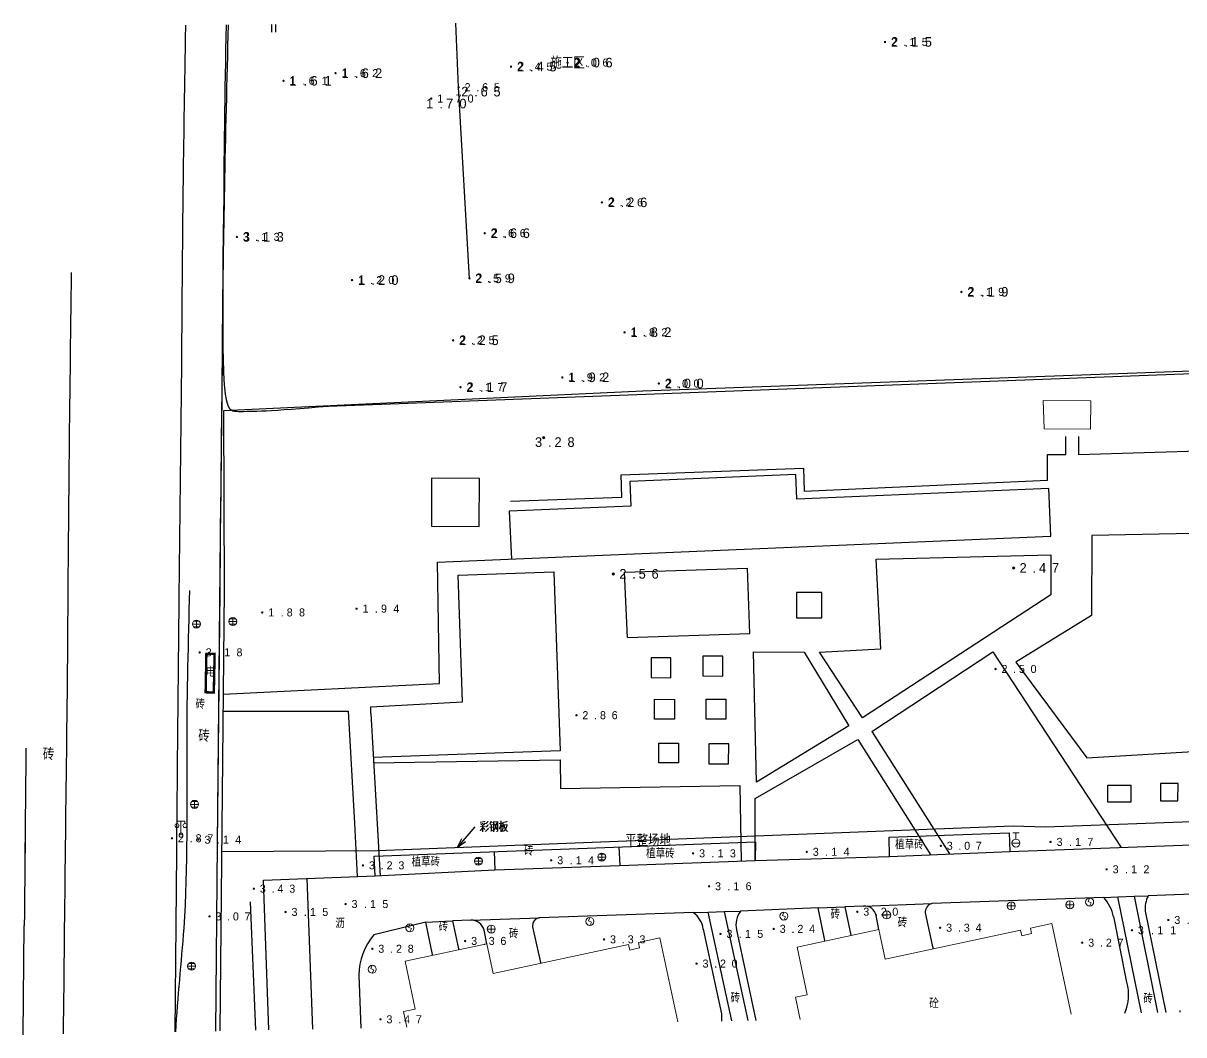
# Model space of a CAD drawing. Header units: metres. Extents: x 342272 to 345188, y 671156 to 672490.
# Drawn here: x 342272.3 to 342417.3, y 671459.1 to 671585.4 of the extents above; entities that cross this region are included whole.
import ezdxf
from ezdxf.enums import TextEntityAlignment as Align

# ---------------------------------------------------------------- set-up
doc = ezdxf.new("R2010")
doc.units = ezdxf.units.M
doc.header["$LTSCALE"] = 0.5
doc.header["$MEASUREMENT"] = 0
doc.layers.add('00-地形', color=251, linetype='Continuous')
doc.layers.add('00-现状标高', color=2, linetype='Continuous', lineweight=0, plot=False)
for name, color, linetype, lineweight in [('公共设施纪念物', 8, 'Continuous', 0), ('普通房屋', 8, 'Continuous', 0), ('通讯及其他管线设施', 252, 'Continuous', 0)]:
    doc.layers.add(name, color=color, linetype=linetype, lineweight=lineweight)
doc.styles.add('Style-MCS_Chinese1', font='MCS_Chinese1.shx', dxfattribs={"bigfont": 'MCS_Chinese1big.shx'})
doc.styles.add('正等线体2.0', font='MCS_Chinese1.shx', dxfattribs={"height": 2, "bigfont": 'MCS_Chinese1big.shx'})
doc.styles.add('正等线体2.4', font='MCS_Chinese1.shx', dxfattribs={"height": 2.4, "bigfont": 'MCS_Chinese1big.shx'})
doc.styles.add('细等线体2.5', font='MCS_Chinese1.shx', dxfattribs={"height": 2.5, "bigfont": 'MCS_Chinese1big.shx'})
doc.styles.add('细等线体3.0', font='MCS_Chinese1.shx', dxfattribs={"height": 3, "bigfont": 'MCS_Chinese1big.shx'})

# ---------------------------------------------------------------- blocks, each defined once
blk = doc.blocks.new('155210')
at = {"layer": '公共设施纪念物', "linetype": 'Continuous', "lineweight": 0}
for p, q in [((-1, 2.9), (-1, 3.5)), ((-1, 3.5), (1, 3.5)), ((0, 0.5), (0, 3.5)), ((1, 3.5), (1, 2.9))]:
    blk.add_line(p, q, dxfattribs=at)
for centre in [(-1, 2.4), (1, 2.4), (0, 0)]:
    blk.add_circle(centre, 0.5, dxfattribs=at)
blk = doc.blocks.new('174201_1')
at = {"layer": '通讯及其他管线设施', "linetype": 'Continuous', "lineweight": 0}
for p, q in [((-1, 0), (1, 0)), ((-0.7, 0.7), (0.7, 0.7)), ((0, -1), (0, 1)), ((-0.7, -0.7), (0.7, -0.7))]:
    blk.add_line(p, q, dxfattribs=at)
blk.add_circle((0, 0), 1, dxfattribs=at)
blk = doc.blocks.new('175200_1')
at = {"layer": '通讯及其他管线设施', "linetype": 'Continuous', "lineweight": 0}
for p, q in [((-1, 0), (1, 0)), ((-0.8, 2.6), (0.8, 2.6)), ((0, 1), (0, 2.6))]:
    blk.add_line(p, q, dxfattribs=at)
blk.add_circle((0, 0), 1, dxfattribs=at)
blk = doc.blocks.new('174700_1')
at = {"layer": '通讯及其他管线设施', "linetype": 'Continuous', "lineweight": 0}
for p, q in [((0, 1), (-0.38, 0.18)), ((-0.38, 0.18), (0.38, -0.18)), ((0, -1), (0.38, -0.18))]:
    blk.add_line(p, q, dxfattribs=at)
blk.add_circle((0, 0), 1, dxfattribs=at)
blk = doc.blocks.new('174200_1')
at = {"layer": '通讯及其他管线设施', "linetype": 'Continuous', "lineweight": 0}
for p, q in [((-1, 0), (1, 0)), ((0, 1), (0, -1))]:
    blk.add_line(p, q, dxfattribs=at)
blk.add_circle((0, 0), 1, dxfattribs=at)
blk = doc.blocks.new('213400_3')
at = {"layer": '00-现状标高', "linetype": 'Continuous', "lineweight": 0}
h = blk.add_hatch(color=256, dxfattribs=at)
edge = h.paths.add_edge_path()
edge.add_arc((0, 0), 0.3, 0, 360)
blk = doc.blocks.new('213400_1')
at = {"layer": '00-现状标高', "linetype": 'Continuous', "lineweight": 0}
h = blk.add_hatch(color=256, dxfattribs=at)
edge = h.paths.add_edge_path()
edge.add_arc((0, 0), 0.3, 0, 360)
blk.add_circle((0, 0), 0.3, dxfattribs=at)

msp = doc.modelspace()

# ---------------------------------------------------------------- linework, layer by layer
at = {"layer": '00-地形', "lineweight": -3}
for p, q in [((342303.38, 671584.32), (342303.38, 671585.28)), ((342303.88, 671584.32), (342303.88, 671585.28)), ((342326.72, 671577.45), (342326.36, 671585.45)), ((342328.07, 671553.57), (342326.72, 671577.45)), ((342310.48, 671537.62), (342571.56, 671547.5)), ((342528.02, 671545.98), (342349.73, 671539.48)), ((342349.73, 671539.48), (342297.37, 671537.03)), ((342297.37, 671537.03), (342297.45, 671514.58)), ((342402.58, 671531.55), (342402.58, 671533.81)), ((342402.58, 671533.81), (342402.58, 671533.81)), ((342404.17, 671531.55), (342483.31, 671534.05)), ((342404.18, 671533.81), (342404.17, 671531.55)), ((342400.31, 671528.35), (342400.31, 671531.56)), ((342400.31, 671531.56), (342402.58, 671531.55)), ((342347.03, 671529.04), (342369.8, 671529.87)), ((342347.13, 671526.24), (342347.03, 671529.04)), ((342368.85, 671529.07), (342348.11, 671528.19)), ((342368.98, 671525.97), (342368.85, 671529.07)), ((342369.8, 671529.87), (342369.91, 671526.97)), ((342323.33, 671528.6), (342323.32, 671522.6)), ((342329.32, 671528.58), (342323.33, 671528.6)), ((342329.31, 671522.59), (342329.32, 671528.58)), ((342348.11, 671528.19), (342348.24, 671525.13)), ((342369.91, 671526.97), (342400.31, 671528.35)), ((342333.2, 671525.73), (342347.13, 671526.24)), ((342400.48, 671527.31), (342368.98, 671525.97)), ((342400.73, 671521.35), (342400.48, 671527.31)), ((342296.62, 671482.92), (342297.03, 671525.75)), ((342296.93, 671514.58), (342297.03, 671525.75)), ((342348.24, 671525.13), (342333.05, 671524.49)), ((342333.05, 671524.49), (342333.31, 671518.5)), ((342323.32, 671522.6), (342329.31, 671522.59)), ((342422.67, 671521.77), (342405.82, 671521.46)), ((342324.1, 671518.1), (342400.73, 671521.35)), ((342405.82, 671521.46), (342405.8, 671511.45)), ((342378.89, 671518.49), (342400.73, 671519.04)), ((342400.73, 671519.04), (342400.73, 671514.03)), ((342324.34, 671502.94), (342324.1, 671518.1)), ((342347.43, 671516.88), (342362.83, 671517.38)), ((342363.1, 671509.22), (342362.83, 671517.38)), ((342379.46, 671507.28), (342378.89, 671518.49)), ((342326.65, 671516.49), (342338.61, 671516.91)), ((342327.21, 671500.68), (342326.65, 671516.49)), ((342338.61, 671516.91), (342339.41, 671494.56)), ((342347.82, 671508.72), (342347.43, 671516.88)), ((342296.62, 671482.92), (342296.93, 671514.58)), ((342297.45, 671514.58), (342296.9, 671459.55)), ((342368.95, 671514.33), (342368.94, 671511.18)), ((342372.1, 671514.32), (342368.95, 671514.33)), ((342372.09, 671511.17), (342372.1, 671514.32)), ((342400.73, 671514.03), (342377.18, 671498.67)), ((342368.94, 671511.18), (342372.09, 671511.17)), ((342405.8, 671511.45), (342396.35, 671505.62)), ((342347.82, 671508.72), (342363.1, 671509.22)), ((342371.82, 671506.89), (342379.46, 671507.28)), ((342350.77, 671506.17), (342350.76, 671503.69)), ((342353.25, 671506.17), (342350.77, 671506.17)), ((342353.25, 671503.68), (342353.25, 671506.17)), ((342357.25, 671506.38), (342357.24, 671503.9)), ((342359.73, 671506.38), (342357.25, 671506.38)), ((342359.73, 671503.89), (342359.73, 671506.38)), ((342363.57, 671506.9), (342369.88, 671506.89)), ((342363.94, 671490.63), (342363.57, 671506.9)), ((342369.88, 671506.89), (342375.49, 671497.65)), ((342377.18, 671498.67), (342371.82, 671506.89)), ((342378.33, 671496.98), (342393.48, 671506.9)), ((342393.48, 671506.9), (342409.48, 671482.45)), ((342396.35, 671505.62), (342405.21, 671493.68)), ((342297.32, 671501.61), (342324.34, 671502.94)), ((342350.76, 671503.69), (342353.25, 671503.68)), ((342353.25, 671503.68), (342353.25, 671503.68)), ((342357.24, 671503.9), (342359.73, 671503.89)), ((342315.76, 671499.19), (342315.77, 671500.03)), ((342315.77, 671500.03), (342327.21, 671500.68)), ((342351.2, 671500.98), (342353.69, 671500.97)), ((342351.2, 671498.49), (342351.2, 671500.98)), ((342353.69, 671500.97), (342353.68, 671498.49)), ((342357.63, 671501.01), (342360.12, 671501.01)), ((342357.63, 671498.52), (342357.63, 671501.01)), ((342360.12, 671501.01), (342360.12, 671498.52)), ((342297.28, 671499.52), (342312.94, 671499.5)), ((342312.94, 671499.5), (342313.7, 671485.52)), ((342315.76, 671499.19), (342316.93, 671478.9)), ((342353.68, 671498.49), (342351.2, 671498.49)), ((342360.12, 671498.52), (342357.63, 671498.52)), ((342375.49, 671497.65), (342363.94, 671490.63)), ((342363.79, 671488.57), (342376.58, 671495.96)), ((342376.58, 671495.96), (342385.71, 671481.52)), ((342378.33, 671496.98), (342388.06, 671481.66)), ((342339.41, 671494.56), (342316.03, 671493.72)), ((342351.72, 671495.52), (342354.21, 671495.51)), ((342351.72, 671493.03), (342351.72, 671495.52)), ((342354.21, 671495.51), (342354.21, 671493.03)), ((342357.98, 671495.42), (342357.98, 671492.93)), ((342360.47, 671495.41), (342357.98, 671495.42)), ((342360.46, 671492.93), (342360.47, 671495.41)), ((342405.21, 671493.68), (342434.64, 671495.43)), ((342405.21, 671493.68), (342432.45, 671495.29)), ((342316.11, 671493.04), (342339.41, 671493.44)), ((342339.41, 671493.44), (342339.47, 671489.85)), ((342354.21, 671493.03), (342351.72, 671493.03)), ((342357.98, 671492.93), (342360.46, 671492.93)), ((342339.47, 671489.85), (342361.86, 671490.23)), ((342361.86, 671490.23), (342362.02, 671480.76)), ((342407.81, 671490.25), (342410.69, 671490.25)), ((342407.85, 671488.12), (342407.81, 671490.25)), ((342410.69, 671490.25), (342410.69, 671488.12)), ((342414.42, 671490.46), (342414.42, 671488.29)), ((342416.6, 671490.46), (342414.42, 671490.46)), ((342416.59, 671488.29), (342416.6, 671490.46)), ((342363.78, 671480.86), (342363.79, 671488.57)), ((342475.74, 671487.71), (342400.04, 671485.01)), ((342410.69, 671488.12), (342407.85, 671488.12)), ((342414.42, 671488.29), (342416.59, 671488.29)), ((342313.7, 671485.52), (342314.06, 671478.86)), ((342395.99, 671485.12), (342316.59, 671482.05)), ((342326.55, 671482.44), (342328.78, 671485.03)), ((342380.51, 671483.76), (342395.52, 671484.32)), ((342395.52, 671484.32), (342395.57, 671481.98)), ((342395.57, 671481.98), (342454.81, 671484.14)), ((342400.04, 671485.01), (342395.99, 671485.12)), ((342296.39, 671459.54), (342296.62, 671482.92)), ((342316.19, 671481.39), (342363.82, 671483.17)), ((342326.55, 671482.44), (342327.13, 671483.59)), ((342327.6, 671483.18), (342326.55, 671482.44)), ((342346.76, 671482.54), (342346.85, 671480.24)), ((342363.82, 671483.17), (342363.78, 671480.86)), ((342380.55, 671481.34), (342380.51, 671483.76)), ((342291.47, 671481.82), (342291.25, 671459.44)), ((342316.59, 671482.05), (342297.12, 671481.94)), ((342316.31, 671478.94), (342316.19, 671481.39)), ((342331.18, 671481.95), (342331.26, 671479.67)), ((342363.78, 671480.86), (342380.55, 671481.34)), ((342380.55, 671481.34), (342395.57, 671481.98)), ((342316.31, 671478.94), (342331.26, 671479.67)), ((342331.26, 671479.67), (342346.85, 671480.24)), ((342346.85, 671480.24), (342363.78, 671480.86)), ((342302.33, 671478.37), (342316.31, 671478.94)), ((342303.02, 671459.67), (342302.33, 671478.37)), ((342308.51, 671459.78), (342307.81, 671478.6)), ((342301.4, 671459.64), (342300.72, 671475.66)), ((342377.3, 671475.14), (342385.83, 671475.46)), ((342407.35, 671476.24), (342385.83, 671475.46)), ((342407.35, 671476.24), (342409.09, 671476.29)), ((342409.09, 671476.29), (342411.1, 671476.37)), ((342412.02, 671461.8), (342409.09, 671476.29)), ((342411.1, 671476.37), (342412.87, 671476.41)), ((342411.1, 671476.37), (342414.04, 671461.84)), ((342420.58, 671476.72), (342412.87, 671476.41)), ((342356.05, 671474.35), (342336.83, 671473.69)), ((342356.05, 671474.35), (342357.88, 671474.4)), ((342357.88, 671474.4), (342359.91, 671474.47)), ((342360.85, 671460.8), (342357.88, 671474.4)), ((342359.91, 671474.47), (342361.95, 671474.53)), ((342359.91, 671474.47), (342362.87, 671460.84)), ((342371.64, 671474.92), (342361.95, 671474.53)), ((342371.64, 671474.92), (342374.98, 671475.05)), ((342372.47, 671470.86), (342371.64, 671474.92)), ((342377.3, 671475.14), (342374.98, 671475.05)), ((342374.98, 671475.05), (342375.72, 671471.51)), ((342379.21, 671472.22), (342378.89, 671473.96)), ((342385.03, 671474.29), (342385.9, 671470.27)), ((342410.2, 671465.64), (342408.56, 671473.83)), ((342412.49, 671474.5), (342415.07, 671461.86)), ((342272.33, 671459.07), (342272.46, 671472.74)), ((342322.61, 671473.16), (342316.14, 671471.54)), ((342322.61, 671473.16), (342325.98, 671473.3)), ((342323.45, 671469.1), (342322.61, 671473.16)), ((342328.23, 671473.4), (342325.98, 671473.3)), ((342325.98, 671473.3), (342326.69, 671469.79)), ((342328.23, 671473.4), (342336.83, 671473.69)), ((342335.97, 671472.54), (342336.96, 671468.09)), ((342330.25, 671470.43), (342329.91, 671472.13)), ((342359.6, 671461.69), (342357.3, 671472.27)), ((342361.46, 671472.17), (342363.86, 671460.86)), ((342375.72, 671471.51), (342375.73, 671471.47)), ((342326.69, 671469.79), (342326.72, 671469.68)), ((342372.49, 671470.78), (342372.47, 671470.86)), ((342385.9, 671470.27), (342386, 671469.79)), ((342323.47, 671468.98), (342323.45, 671469.1)), ((342336.96, 671468.09), (342336.98, 671467.99)), ((342314.25, 671466.53), (342314.5, 671459.89)), ((342416.86, 671461.89), (342416.86, 671462.12))]:
    msp.add_line(p, q, dxfattribs=at)
for centre, radius, start, end in [((343364.74, 671566.04), 1072.31, 178.97644, 179.213), ((343609.8, 671555.49), 1312.45, 178.70146, 179.78966), ((343609.79, 671555.49), 1312.44, 178.70146, 179.78967), ((345252.98, 671528.96), 2960.91, 178.99748, 179.71166), ((329935.2, 671659.09), 12362.56, 359.381975, 359.542167), ((329939.15, 671659.06), 12358.6, 359.381949, 359.542192), ((347741.32, 671475.73), 5463.55, 179.17602, 179.681), ((364081.46, 671284.13), 21790.89, 179.317056, 179.394032), ((364079.21, 671284.17), 21788.64, 179.394066, 179.480242), ((370196.55, 671163.92), 27920.79, 179.29769, 179.394108), ((393827.11, 671001.65), 51556.8, 179.451848, 179.476463), ((393849.27, 671001.44), 51578.96, 179.451843, 179.476447), ((342386.09, 671474.42), 1.07, 103.9305, 187.249), ((342402.73, 671472.41), 5.99, 13.6541, 39.6676), ((342415.91, 671474.82), 3.43, 152.4233, 185.3961), ((342354.15, 671471.8), 3.18, 8.503, 53.4035), ((342364.08, 671472.85), 2.71, 141.8057, 194.5939), ((342377.46, 671473.7), 1.45, 10.2386, 96.4051), ((342328.29, 671471.73), 1.67, 13.9271, 92.0497), ((342336.94, 671472.72), 0.982, 95.9544, 190.464), ((342322.09, 671466.43), 7.85, 139.3655, 179.2676), ((342404.78, 671464.06), 5.65, 335.9012, 16.2591), ((342354.83, 671461.23), 4.79, 354.6007, 5.5352)]:
    msp.add_arc(centre, radius, start, end, dxfattribs=at)
for points, knots in [([(342297.94, 671585.24), (342297.56, 671571.27), (342296.85, 671536.96), (342298.27, 671536.96), (342303.2, 671536.95), (342310.48, 671537.62)], [0, 0, 0, 0, 0.257893, 0.628947, 1, 1, 1, 1]), ([(342291.41, 671459.44), (342291.6, 671463.75), (342293.06, 671475.86), (342292.62, 671494.14), (342292.97, 671508.21), (342293.13, 671514.59)], [0, 0, 0, 0, 0.233748, 0.652795, 1, 1, 1, 1])]:
    msp.add_open_spline(points, degree=3, knots=knots, dxfattribs=at)
at = {"layer": '普通房屋', "lineweight": 0, "flags": 128}
msp.add_lwpolyline([(342399.75, 671538.3), (342405.69, 671538.29), (342405.68, 671534.75), (342399.88, 671534.76)], close=True, dxfattribs=at)
for points in [[(342379.21, 671472.22), (342380.01, 671468.51), (342396.93, 671472.13), (342397.07, 671471.44), (342398.3, 671471.71), (342398.16, 671472.39), (342400.84, 671472.97), (342403.27, 671461.63)], [(342321.31, 671462.28), (342320.04, 671468.25), (342330.25, 671470.43), (342331.04, 671466.72), (342347.96, 671470.34), (342348.1, 671469.66), (342349.34, 671469.92), (342349.19, 671470.61), (342351.87, 671471.18), (342354.12, 671460.67)], [(342369.41, 671460.97), (342368.82, 671463.76), (342370.28, 671464.07), (342369.01, 671470.03), (342379.21, 671472.22)], [(342320.27, 671460.01), (342319.85, 671461.97), (342321.31, 671462.28)]]:
    msp.add_lwpolyline(points, dxfattribs=at)
at = {"layer": '通讯及其他管线设施', "lineweight": 0, "const_width": 0.3, "flags": 128}
msp.add_lwpolyline([(342295.12, 671501.86), (342296.14, 671501.83), (342296.24, 671506.65), (342295.21, 671506.67)], close=True, dxfattribs=at)

# ---------------------------------------------------------------- block references
at = {"layer": '00-现状标高', "lineweight": 0, "xscale": 0.5, "yscale": 0.5, "zscale": 0.5}
for name, p in [('213400_3', (342379.99, 671583.1)), ('213400_3', (342333.27, 671580.02)), ('213400_3', (342340.34, 671580.52)), ('213400_3', (342304.84, 671578.25)), ('213400_3', (342311.35, 671579.21)), ('213400_3', (342326.72, 671577.45)), ('213400_3', (342323.31, 671576.03)), ('213400_3', (342344.62, 671563.06)), ('213400_3', (342299.02, 671558.75)), ('213400_3', (342329.98, 671559.21)), ('213400_3', (342328.07, 671553.57)), ('213400_3', (342313.41, 671553.35)), ('213400_3', (342389.54, 671551.88)), ('213400_3', (342347.45, 671546.83)), ('213400_3', (342326.04, 671545.83)), ('213400_3', (342339.68, 671541.2)), ('213400_3', (342351.74, 671540.43)), ('213400_3', (342326.96, 671539.98)), ('213400_1', (342337.36, 671533.67)), ('213400_1', (342396.05, 671517.4)), ('213400_1', (342346.05, 671516.65)), ('213400_3', (342302.19, 671511.83)), ('213400_3', (342313.97, 671512.3)), ('213400_3', (342294.38, 671506.84)), ('213400_3', (342393.8, 671504.77)), ('213400_3', (342341.44, 671498.99)), ('213400_3', (342290.91, 671483.62)), ('213400_3', (342294.22, 671483.45)), ('213400_3', (342386.96, 671482.68)), ('213400_3', (342400.68, 671483.16)), ('213400_3', (342356.02, 671481.73)), ('213400_3', (342370.22, 671481.92)), ('213400_3', (342314.77, 671480.23)), ('213400_3', (342338.3, 671480.87)), ('213400_3', (342407.68, 671479.74)), ('213400_3', (342301.14, 671477.32)), ('213400_3', (342358.01, 671477.62)), ('213400_3', (342312.6, 671475.4)), ('213400_3', (342295.6, 671473.86)), ('213400_3', (342305.1, 671474.41)), ('213400_3', (342376.53, 671474.44)), ('213400_3', (342366.09, 671472.3)), ('213400_3', (342386.88, 671472.44)), ('213400_3', (342415.39, 671473.41)), ('213400_3', (342327.54, 671470.79)), ('213400_3', (342344.89, 671470.99)), ('213400_3', (342359.44, 671471.67)), ('213400_3', (342410.84, 671472.13)), ('213400_3', (342315.94, 671469.81)), ('213400_3', (342404.63, 671470.57)), ('213400_3', (342356.45, 671467.96)), ('213400_3', (342316.96, 671461.01))]:
    msp.add_blockref(name, p, dxfattribs=at)
at = {"layer": '公共设施纪念物', "lineweight": 0, "xscale": 0.5, "yscale": 0.5, "zscale": 0.5}
msp.add_blockref('155210', (342292.04, 671484.01), dxfattribs=at)
at = {"layer": '通讯及其他管线设施', "lineweight": 0, "xscale": 0.5, "yscale": 0.5, "zscale": 0.5}
for name, p in [('174201_1', (342293.96, 671510.38)), ('174201_1', (342298.51, 671510.7)), ('174201_1', (342293.73, 671487.86)), ('175200_1', (342396.35, 671483.02)), ('174201_1', (342329.19, 671480.76)), ('174201_1', (342344.6, 671481.27)), ('174200_1', (342395.77, 671475.18)), ('174200_1', (342403.09, 671475.31)), ('174700_1', (342405.56, 671475.65)), ('174700_1', (342367.36, 671473.9)), ('174200_1', (342380.2, 671474.04)), ('174700_1', (342320.63, 671472.43)), ('174200_1', (342330.8, 671472.28)), ('174700_1', (342343.12, 671473.23)), ('174201_1', (342293.37, 671467.64)), ('174700_1', (342315.94, 671467.25))]:
    msp.add_blockref(name, p, dxfattribs=at)

# ---------------------------------------------------------------- texts
at = {"layer": '00-地形', "lineweight": -3, "style": '细等线体3.0'}
for s, p in [('施工区', (342340.34, 671580.52)), ('平整场地', (342350.39, 671483.36))]:
    msp.add_text(s, height=1.5, dxfattribs=at).set_placement(p, align=Align.MIDDLE_CENTER)
at = {"layer": '00-地形', "lineweight": -3}
for s, height, style, p in [('电', 1.25, '细等线体2.5', (342295.12, 671503.8)), ('砖', 1.25, '细等线体2.5', (342293.85, 671499.77)), ('砖', 1.5, '细等线体3.0', (342294.2, 671495.66)), ('砖', 1.5, '细等线体3.0', (342274.79, 671493.37)), ('彩钢板', 1.25, '细等线体2.5', (342329.32, 671484.42)), ('砖', 1.25, 'Style-MCS_Chinese1', (342334.88, 671481.45)), ('植草砖', 1.25, '细等线体2.5', (342381.26, 671482.24)), ('植草砖', 1.25, '细等线体2.5', (342320.86, 671480.08)), ('植草砖', 1.25, '细等线体2.5', (342350.15, 671481.13)), ('砖', 1.25, 'Style-MCS_Chinese1', (342373.19, 671473.52)), ('砖', 1.25, 'Style-MCS_Chinese1', (342381.58, 671472.48)), ('沥', 1.25, '细等线体2.5', (342311.33, 671472.39)), ('砖', 1.25, 'Style-MCS_Chinese1', (342324.23, 671471.96)), ('砖', 1.25, 'Style-MCS_Chinese1', (342333.02, 671471.1)), ('砖', 1.25, '细等线体2.5', (342360.7, 671463.07)), ('砖', 1.25, '细等线体2.5', (342412.27, 671462.98))]:
    msp.add_text(s, height=height, dxfattribs=dict(at, style=style)).set_placement(p)
at = {"layer": '00-地形', "lineweight": -3, "style": '细等线体2.5'}
msp.add_text('彩钢板', height=1.25, dxfattribs=at).set_placement((342329.4, 671485.67), align=Align.TOP_LEFT)
at = {"layer": '00-现状标高', "lineweight": 0, "attachment_point": 4, "line_spacing_factor": 0.722892}
for s, insert, char_height, style in [('\\T2.069;2.15', (342380.74, 671583.1), 1, '正等线体2.0'), ('\\T1.891;2.15', (342380.74, 671583.1), 1.2, '正等线体2.4'), ('\\T1.783;2.06', (342341.09, 671580.52), 1.2, '正等线体2.4'), ('\\T2.053;1.62', (342312.1, 671579.2), 1, '正等线体2.0'), ('\\T1.877;1.62', (342312.1, 671579.2), 1.2, '正等线体2.4'), ('\\T1.979;2.45', (342334.02, 671580.02), 1, '正等线体2.0'), ('\\T1.816;2.45', (342334.02, 671580.02), 1.2, '正等线体2.4'), ('\\T1.940;2.06', (342341.09, 671580.52), 1, '正等线体2.0'), ('\\T2.157;1.61', (342305.59, 671578.25), 1, '正等线体2.0'), ('\\T1.964;1.61', (342305.59, 671578.25), 1.2, '正等线体2.4'), ('\\T1.805;2.65', (342327.05, 671576.89), 1.2, '正等线体2.4'), ('\\T1.966;2.65', (342327.47, 671577.45), 1, '正等线体2.0'), ('\\T1.864;1.70', (342322.66, 671575.4), 1.2, '正等线体2.4'), ('\\T2.037;1.70', (342324.06, 671576.03), 1, '正等线体2.0'), ('\\T1.966;2.26', (342345.37, 671563.06), 1, '正等线体2.0'), ('\\T1.805;2.26', (342345.37, 671563.06), 1.2, '正等线体2.4'), ('\\T1.952;2.66', (342330.73, 671559.21), 1, '正等线体2.0'), ('\\T1.794;2.66', (342330.73, 671559.21), 1.2, '正等线体2.4'), ('\\T2.069;3.13', (342299.77, 671558.75), 1, '正等线体2.0'), ('\\T1.891;3.13', (342299.77, 671558.75), 1.2, '正等线体2.4'), ('\\T2.037;1.20', (342314.16, 671553.35), 1, '正等线体2.0'), ('\\T1.864;1.20', (342314.16, 671553.35), 1.2, '正等线体2.4'), ('\\T1.816;2.59', (342328.8, 671553.57), 1.2, '正等线体2.4'), ('\\T1.979;2.59', (342328.82, 671553.57), 1, '正等线体2.0'), ('\\T2.069;2.19', (342390.29, 671551.88), 1, '正等线体2.0'), ('\\T1.891;2.19', (342390.29, 671551.88), 1.2, '正等线体2.4'), ('\\T1.979;2.25', (342326.79, 671545.83), 1, '正等线体2.0'), ('\\T1.816;2.25', (342326.79, 671545.83), 1.2, '正等线体2.4'), ('\\T2.069;1.82', (342348.2, 671546.83), 1, '正等线体2.0'), ('\\T1.891;1.82', (342348.2, 671546.83), 1.2, '正等线体2.4'), ('\\T1.891;2.17', (342327.71, 671539.98), 1.2, '正等线体2.4'), ('\\T2.069;1.92', (342340.43, 671541.2), 1, '正等线体2.0'), ('\\T1.891;1.92', (342340.43, 671541.2), 1.2, '正等线体2.4'), ('\\T1.927;2.00', (342352.49, 671540.43), 1, '正等线体2.0'), ('\\T1.773;2.00', (342352.49, 671540.43), 1.2, '正等线体2.4'), ('\\T2.069;2.17', (342327.71, 671539.98), 1, '正等线体2.0'), ('\\T1.816;3.28', (342336.27, 671533.11), 1.2, '正等线体2.4'), ('\\T1.816;2.47', (342396.8, 671517.4), 1.2, '正等线体2.4'), ('\\T1.805;2.56', (342346.8, 671516.65), 1.2, '正等线体2.4'), ('\\T2.069;1.88', (342302.94, 671511.83), 1, '正等线体2.0'), ('\\T2.069;1.94', (342314.72, 671512.3), 1, '正等线体2.0'), ('\\T2.069;3.18', (342295.13, 671506.84), 1, '正等线体2.0'), ('\\T1.952;2.50', (342394.55, 671504.77), 1, '正等线体2.0'), ('\\T1.966;2.86', (342342.19, 671498.99), 1, '正等线体2.0'), ('\\T1.979;2.87', (342291.66, 671483.62), 1, '正等线体2.0'), ('\\T2.069;3.14', (342294.97, 671483.44), 1, '正等线体2.0'), ('\\T1.952;3.07', (342387.71, 671482.68), 1, '正等线体2.0'), ('\\T2.069;3.17', (342401.43, 671483.16), 1, '正等线体2.0'), ('\\T2.069;3.14', (342339.05, 671480.87), 1, '正等线体2.0'), ('\\T2.069;3.13', (342356.77, 671481.73), 1, '正等线体2.0'), ('\\T2.069;3.14', (342370.97, 671481.92), 1, '正等线体2.0'), ('\\T1.979;3.23', (342315.52, 671480.23), 1, '正等线体2.0'), ('\\T2.069;3.12', (342408.43, 671479.74), 1, '正等线体2.0'), ('\\T1.979;3.43', (342301.89, 671477.32), 1, '正等线体2.0'), ('\\T2.053;3.16', (342358.76, 671477.62), 1, '正等线体2.0'), ('\\T2.069;3.15', (342313.35, 671475.4), 1, '正等线体2.0'), ('\\T1.952;3.07', (342296.35, 671473.85), 1, '正等线体2.0'), ('\\T2.069;3.15', (342305.85, 671474.41), 1, '正等线体2.0'), ('\\T1.952;3.20', (342377.28, 671474.44), 1, '正等线体2.0'), ('\\T2.069;3.31', (342416.14, 671473.41), 1, '正等线体2.0'), ('\\T1.979;3.24', (342366.84, 671472.3), 1, '正等线体2.0'), ('\\T1.979;3.34', (342387.63, 671472.44), 1, '正等线体2.0'), ('\\T2.176;3.11', (342411.59, 671472.13), 1, '正等线体2.0'), ('\\T1.966;3.36', (342328.29, 671470.79), 1, '正等线体2.0'), ('\\T1.979;3.33', (342345.64, 671470.99), 1, '正等线体2.0'), ('\\T2.069;3.15', (342360.19, 671471.67), 1, '正等线体2.0'), ('\\T1.979;3.27', (342405.38, 671470.57), 1, '正等线体2.0'), ('\\T1.979;3.28', (342316.69, 671469.81), 1, '正等线体2.0'), ('\\T1.952;3.20', (342357.2, 671467.96), 1, '正等线体2.0'), ('\\T1.979;3.47', (342317.71, 671461), 1, '正等线体2.0')]:
    msp.add_mtext(s, dxfattribs=dict(at, insert=insert, char_height=char_height, style=style))
at = {"layer": '普通房屋', "lineweight": 0, "insert": (342386.29, 671463.02), "char_height": 1.25, "attachment_point": 5, "line_spacing_factor": 0.722892, "style": '细等线体2.5'}
msp.add_mtext('\\T1.280;砼', dxfattribs=at)

doc.saveas('drawing.dxf')
